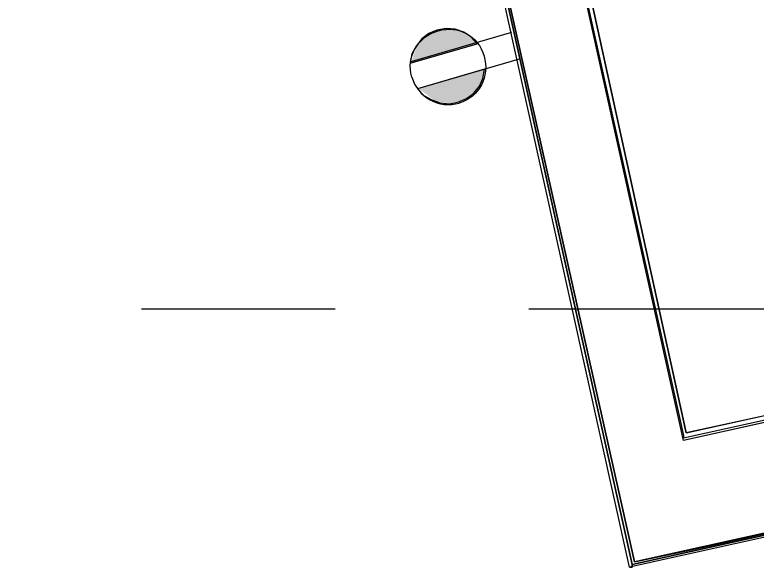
# Model space of a CAD drawing. Header units: inches. Extents: x -1841 to -80, y -100 to 1021.
# Drawn here: x -674.9 to -651.12, y 475.7 to 493.38 of the extents above; entities that cross this region are included whole.
import ezdxf

# ---------------------------------------------------------------- set-up
doc = ezdxf.new("R2010")
doc.units = ezdxf.units.IN
doc.header["$MEASUREMENT"] = 0
doc.layers.add('PDF_Geometry', color=7, linetype='Continuous', true_color=0x777777)
doc.layers.add('PDF_Solid Fills', color=7, linetype='Continuous', true_color=0xffffff)

msp = doc.modelspace()

# ---------------------------------------------------------------- hatches: boundary and pattern name
at = {"layer": 'PDF_Solid Fills', "lineweight": 25, "transparency": 33554559}
for points in [[(-662.034, 492.351), (-662.204, 491.842), (-660.086, 492.458), (-660.105, 492.523), (-660.596, 492.875), (-661.044, 492.957), (-661.686, 492.735)], [(-660.047, 490.985), (-659.831, 491.578), (-659.85, 491.643), (-661.967, 491.028), (-661.425, 490.62), (-660.944, 490.548), (-660.414, 490.667)]]:
    msp.add_hatch(color=7, dxfattribs=at).paths.add_polyline_path(points)

# ---------------------------------------------------------------- linework, layer by layer
at = {"layer": 'PDF_Geometry', "color": 7, "lineweight": 25}
for points in [[(-666.624, 527.567), (-655.042, 475.863), (-652.726, 476.36), (-623.276, 482.895), (-622.862, 480.91), (-620.463, 481.406), (-621.125, 484.467), (-609.792, 486.949), (-610.288, 489.348), (-621.704, 486.866), (-624.103, 486.287), (-653.471, 479.752), (-670.926, 558.424), (-669.354, 558.837), (-670.347, 563.304), (-674.897, 562.312), (-673.904, 557.762), (-673.325, 557.927), (-673.325, 557.844)], [(-663.315, 533.854), (-665.383, 533.44), (-657.524, 498.117), (-653.471, 479.917), (-653.471, 479.834), (-621.952, 486.783), (-621.952, 486.949), (-621.952, 486.866)], [(-623.359, 482.812), (-655.125, 475.781), (-655.125, 475.698), (-655.208, 475.698), (-666.707, 527.567), (-669.685, 526.905), (-666.128, 527.732), (-666.21, 528.311), (-669.85, 527.567), (-669.685, 526.905), (-669.85, 527.567), (-667.451, 528.063), (-667.451, 528.146), (-667.038, 528.229), (-667.12, 528.891), (-667.038, 528.891), (-666.955, 528.229), (-666.293, 528.394)], [(-623.276, 482.895), (-655.042, 475.863), (-666.624, 527.567), (-655.125, 475.781), (-666.624, 527.567)], [(-657.359, 498.117), (-653.388, 480), (-657.359, 498.117), (-657.524, 498.117)], [(-658.988, 492.812), (-662.246, 491.865)], [(-658.742, 491.965), (-662, 491.018)], [(-640.4, 482.812), (-653.388, 480), (-621.952, 486.949), (-622.449, 486.866)], [(-670.843, 483.971), (-664.639, 483.971)], [(-658.434, 483.971), (-633.617, 483.971)], [(-640.4, 482.647), (-653.471, 479.752)]]:
    msp.add_lwpolyline(points, dxfattribs=at)
for points in [[(-662.236, 491.833), (-660.086, 492.458), (-660.292, 492.68), (-660.512, 492.829), (-660.787, 492.925), (-661.076, 492.947), (-661.379, 492.895), (-661.63, 492.786), (-661.863, 492.613), (-662.043, 492.384), (-662.182, 492.131)], [(-662, 491.018), (-661.794, 490.796), (-661.541, 490.657), (-661.266, 490.56), (-660.977, 490.538), (-660.707, 490.581), (-660.423, 490.699), (-660.191, 490.873), (-660.01, 491.102), (-659.904, 491.345), (-659.85, 491.643)], [(-655.208, 475.698), (-655.125, 475.698), (-655.125, 475.781), (-623.359, 482.812), (-623.359, 482.73), (-623.441, 482.73)]]:
    msp.add_lwpolyline(points, close=True, dxfattribs=at)
msp.add_arc((-661.009, 491.725), 1.216, 195.9652, 286.4447, dxfattribs=at)
for points in [[(-661.337, 492.871), (-660.686, 493.061), (-660.055, 492.714), (-659.865, 492.063)], [(-662.179, 491.39), (-662.368, 492.042), (-661.989, 492.682), (-661.337, 492.871)], [(-659.865, 492.063), (-659.676, 491.411), (-660.013, 490.748), (-660.665, 490.558)]]:
    msp.add_open_spline(points, degree=3, dxfattribs=at)

doc.saveas('drawing.dxf')
